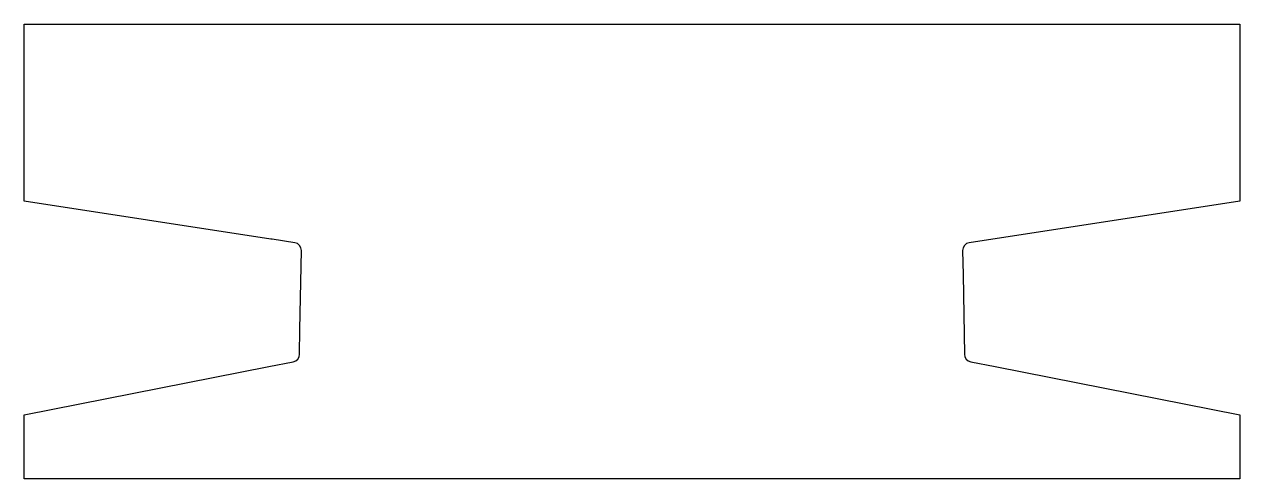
# Model space of a CAD drawing. Header units: inches. Extents: x 0 to 39, y 0 to 14.6.
import ezdxf

# ---------------------------------------------------------------- set-up
doc = ezdxf.new("R2010")
doc.units = ezdxf.units.IN
doc.header["$MEASUREMENT"] = 0
doc.layers.add('CUT', color=7, linetype='Continuous')

msp = doc.modelspace()

# ---------------------------------------------------------------- linework, layer by layer
at = {"layer": 'CUT'}
msp.add_lwpolyline([(39, 0), (0, 0), (0, 2.0475), (7.8473, 3.6031), (8.6305, 3.7583, 0.3526834), (8.8319, 3.999), (8.8463, 4.7966), (8.8923, 7.329, 0.3753066), (8.6802, 7.5806), (7.9504, 7.6924), (7.9089, 7.6988), (0, 8.9102), (0, 14.5951), (39, 14.5951), (39, 8.9102), (30.3198, 7.5806, 0.3756342), (30.1077, 7.329), (30.1219, 6.5484), (30.1681, 3.999, 0.3526834), (30.3695, 3.7583), (31.1527, 3.6031), (39, 2.0475)], format="xyb", close=True, dxfattribs=at)

doc.saveas('drawing.dxf')
